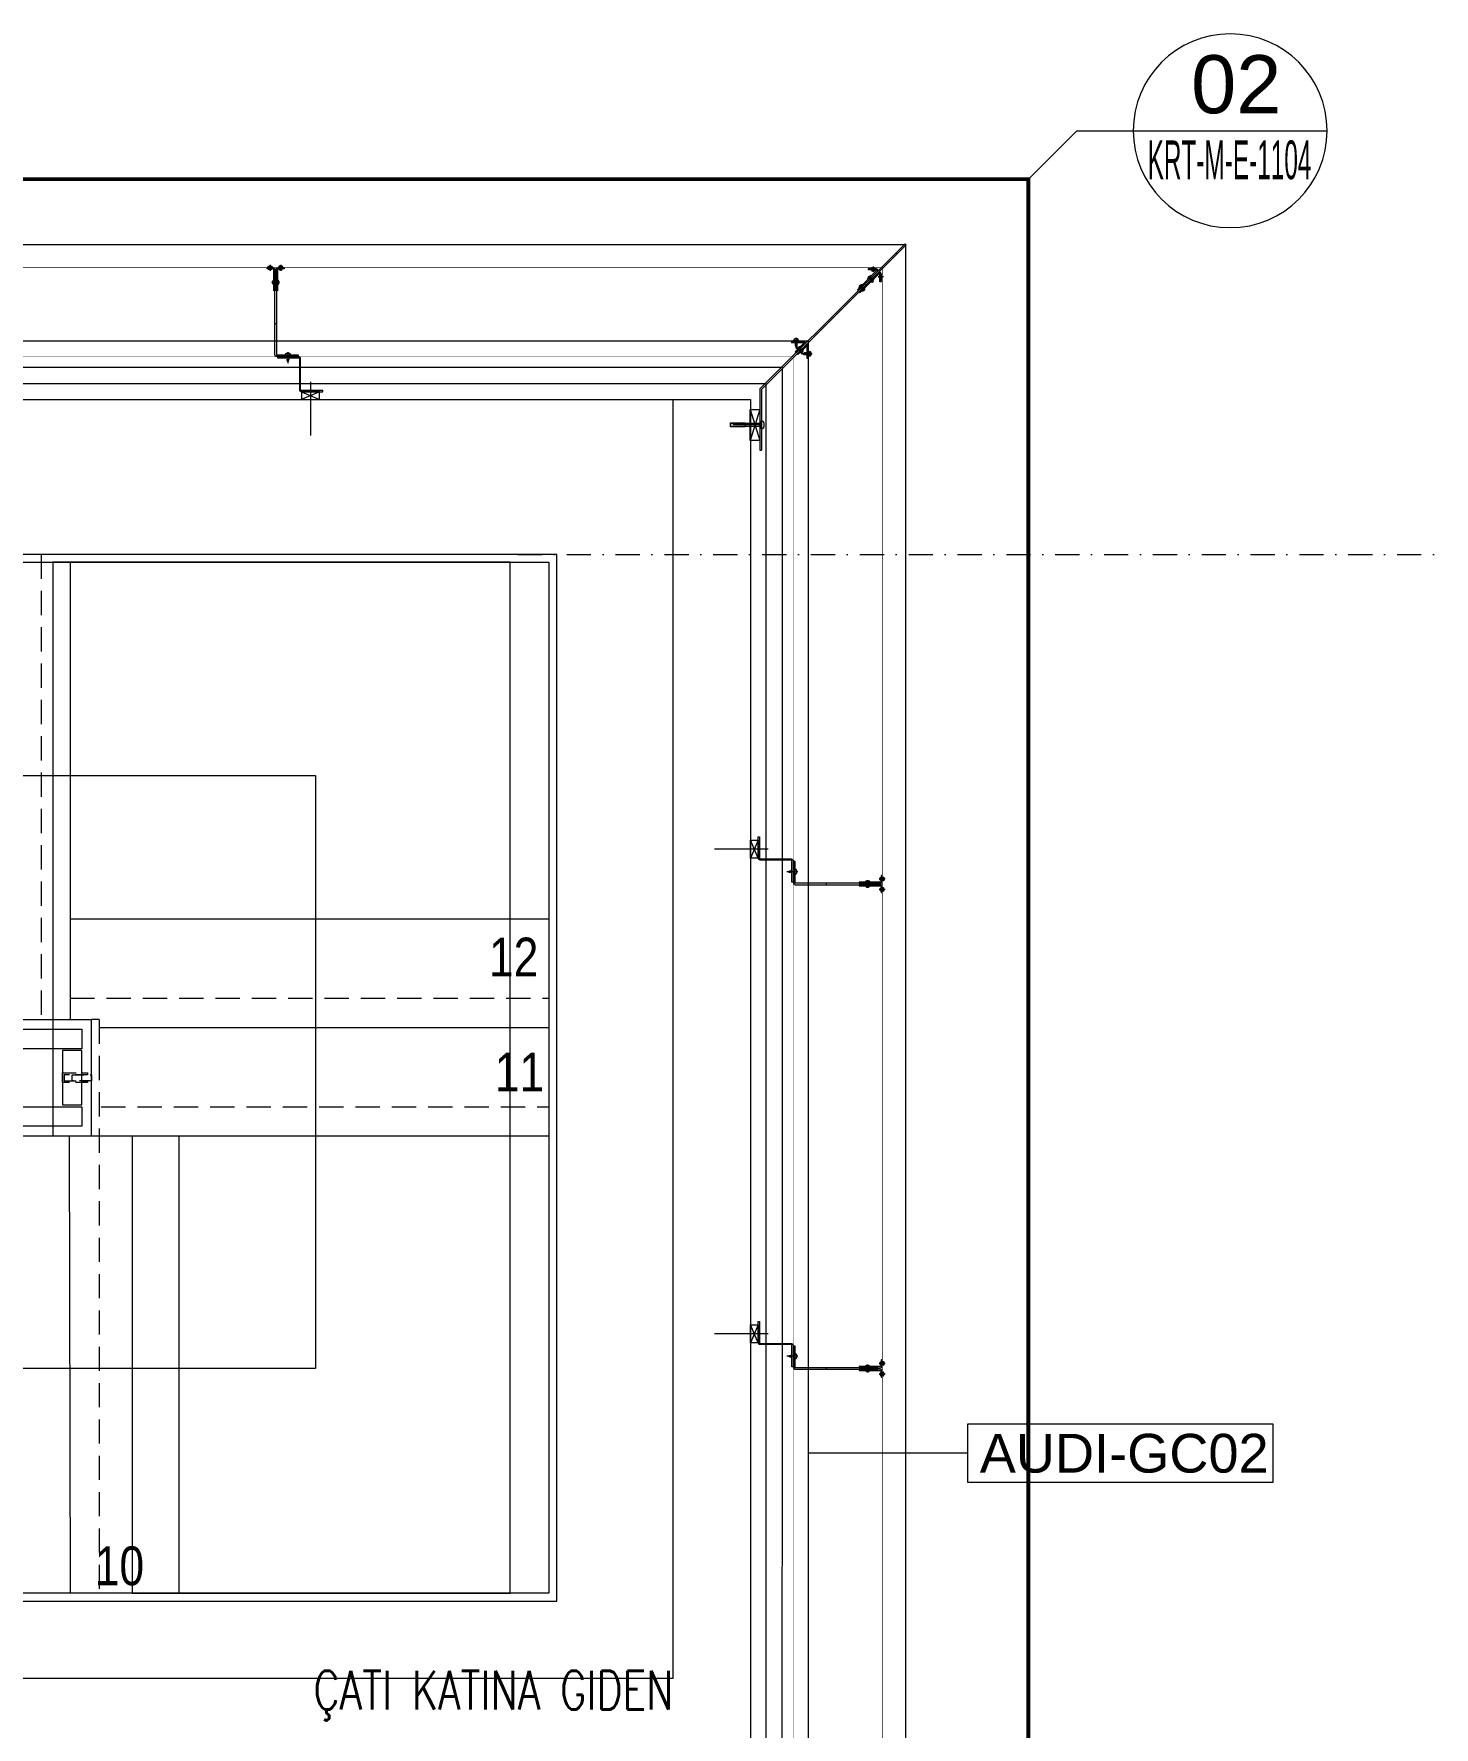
# Model space of a CAD drawing. Extents: x -1299 to 23780, y -3010 to 8106.
# Drawn here: x 16487.6 to 16848.9, y 2482.5 to 2919.3 of the extents above; entities that cross this region are included whole.
import ezdxf
from ezdxf.enums import TextEntityAlignment as Align

# ---------------------------------------------------------------- set-up
doc = ezdxf.new("R2010")
doc.units = 0
doc.header["$LTSCALE"] = 25
doc.header["$MEASUREMENT"] = 0
for name, pattern in [('DASHDOT2', [0.5, 0.25, -0.125, 0, -0.125]), ('DOT2', [0.125, 0, -0.125]), ('HIDDEN', [0.375, 0.25, -0.125]), ('HIDDEN2', [4.7625, 3.175, -1.5875])]:
    doc.linetypes.add(name, pattern=pattern)
doc.layers.get('0').update_dxf_attribs({"color": 9, "lineweight": 9})
for name, color, linetype, lineweight in [('01', 9, 'Continuous', 9), ('06B', 9, 'Continuous', 9), ('06C', 9, 'Continuous', 9), ('06D', 9, 'Continuous', 9), ('10', 9, 'Continuous', 9), ('14', 9, 'Continuous', 9), ('19', 9, 'Continuous', 9), ('19D', 9, 'DOT2', 9), ('20', 9, 'DOT2', 9), ('21', 9, 'Continuous', 9), ('22', 8, 'Continuous', 9), ('24', 9, 'DASHDOT2', 9), ('33', 9, 'BATTING', 9), ('35', 9, 'Continuous', 9), ('40', 9, 'Continuous', 9), ('40B', 9, 'Continuous', 9), ('E-YAZI', 7, 'Continuous', 30)]:
    doc.layers.add(name, color=color, linetype=linetype, lineweight=lineweight)
doc.styles.add('Arial', font='arial.ttf', dxfattribs={"height": 2.5})
doc.styles.add('ILGAZ', font='txttw.shx')
doc.styles.add('MuuM_TEXT-STANDART', font='ARIALN.TTF')
doc.linetypes.add('BATTING', pattern='A,0.0001,-0.1,[134,ltypeshp.shx,S=0.1,R=0,X=-0.1,Y=0],-0.2,[134,ltypeshp.shx,S=0.1,R=180,X=0.1,Y=0],-0.1', length=0.4001)

# ---------------------------------------------------------------- blocks, each defined once
blk = doc.blocks.new('0_wallno')
blk.add_lwpolyline([(-7.84, 1.5), (7.942, 1.5), (7.942, -1.5), (-7.84, -1.5)], close=True)
blk.add_lwpolyline([(7.942, 0), (16.132, 0)])
at = {"style": 'Arial'}
blk.add_attdef('GENISLIK', text='', height=2, dxfattribs=at).set_placement((8.442, 0), align=Align.BOTTOM_LEFT)
blk.add_attdef('DUVARNO', text='', height=2, dxfattribs=at).set_placement((0, 0), align=Align.MIDDLE_CENTER)
blk.add_attdef('YUKSEKLIK', text='', height=2, dxfattribs=at).set_placement((8.442, -0.5), align=Align.TOP_LEFT)
blk = doc.blocks.new('KAPI KODLARI 2. KAT')
at = {"layer": '22'}
ref = blk.add_blockref('0_wallno', (16768.16, 2553.14), dxfattribs=dict(at, xscale=-5, yscale=5, zscale=5))
ref.add_attrib('DUVARNO', 'AUDI-GC02', dxfattribs={"layer": '0', "height": 10, "style": 'Arial'}).set_placement((16768.9, 2553.14), align=Align.MIDDLE_CENTER)
blk = doc.blocks.new('0_detailbox1')
blk.add_lwpolyline([(10.411, -2.5), (7.911, 0), (-5, 0)])
blk.add_circle((0, 0), 5)
at = {"style": 'Arial'}
blk.add_attdef('DETAYADI', text='', height=3, dxfattribs=at).set_placement((0, 0), align=Align.BOTTOM_CENTER)
blk.add_attdef('PAFTAADI', text='', height=2, dxfattribs=at).set_placement((0, -0.5), align=Align.TOP_CENTER)
blk = doc.blocks.new('P-AKS_AUDI')
at = {"layer": '24'}
blk.add_lwpolyline([(0, 0), (360, 0)], dxfattribs=at)
blk = doc.blocks.new('p-cephe_kose profili')
at = {"linetype": 'Continuous', "lineweight": 13}
for p, q in [((-2.75, 12.75), (-3.15, 12.75)), ((-3.15, -2.87), (-3.15, 12.75)), ((-2.75, -3.03), (-2.75, 12.75)), ((-3.15, -2.87), (-30.14, -29.86)), ((-2.75, -3.03), (-29.86, -30.14)), ((-33.85, -33.57), (-30.14, -29.86)), ((-33.57, -33.85), (-29.86, -30.14)), ((-33.53, -32.82), (-28.58, -27.87)), ((-33.32, -33.03), (-28.37, -28.08)), ((-28.08, -28.37), (-33.03, -33.32)), ((-27.87, -28.58), (-32.82, -33.53)), ((-30.14, -29.86), (-29.86, -30.14)), ((-29.86, -30.14), (-30.14, -29.86)), ((-28.37, -28.08), (-28.58, -27.87)), ((-28.08, -28.37), (-27.87, -28.58)), ((-33.85, -33.57), (-40.45, -40.17)), ((-33.57, -33.85), (-40.17, -40.45)), ((-34, -30.65), (-34, -32.75)), ((-34, -30.65), (-33.7, -30.65)), ((-33.57, -33.85), (-33.85, -33.57)), ((-33.7, -30.65), (-33.7, -32.75)), ((-32.75, -33.7), (-30.65, -33.7)), ((-32.75, -34), (-30.65, -34)), ((-30.65, -34), (-30.65, -33.7)), ((-40.45, -40.17), (-40.17, -40.45))]:
    blk.add_line(p, q, dxfattribs=at)
at = {"linetype": 'Continuous', "lineweight": 5}
for p, q in [((-2.75, 2.25), (-0.25, 10.25)), ((-0.25, 2.25), (-2.75, 10.25)), ((-3.15, 6.69), (1.05, 6.69)), ((1.05, 5.81), (-3.15, 5.81)), ((-2.73, 6.25), (4.2, 6.25)), ((4.85, 6.62), (1.05, 6.62)), ((4.85, 5.88), (1.05, 5.88))]:
    blk.add_line(p, q, dxfattribs=at)
for p, q in [((-16.23, -12.06), (-13.36, -12.06)), ((-15.99, -11.97), (-15.95, -11.97)), ((-15.99, -12.15), (-15.95, -12.15)), ((-15.95, -11.97), (-15.95, -12.15)), ((-15.5, -12.68), (-15.5, -11.44)), ((-15.41, -11.82), (-15.23, -11.82)), ((-15.41, -12.3), (-15.32, -12.3)), ((-15.32, -12.3), (-15.14, -12.3)), ((-15.3, -12.02), (-15.28, -12.37)), ((-15.23, -11.82), (-15.05, -11.82)), ((-15.19, -11.74), (-15.1, -12.37)), ((-15.14, -12.3), (-14.96, -12.3)), ((-15.05, -11.82), (-14.87, -11.82)), ((-15.01, -11.74), (-14.92, -12.37)), ((-14.96, -12.3), (-14.78, -12.3)), ((-14.87, -11.82), (-14.69, -11.82)), ((-14.83, -11.74), (-14.74, -12.37)), ((-14.78, -12.3), (-14.6, -12.3)), ((-14.69, -11.82), (-14.51, -11.82)), ((-14.65, -11.74), (-14.56, -12.37)), ((-14.6, -12.3), (-14.42, -12.3)), ((-14.51, -11.82), (-14.33, -11.82)), ((-14.47, -11.74), (-14.38, -12.37)), ((-14.42, -12.3), (-14.24, -12.3)), ((-14.33, -11.82), (-13.6, -12.06)), ((-14.29, -11.74), (-14.2, -12.37)), ((-14.24, -12.3), (-13.6, -12.06)), ((-14.1, -11.79), (-14.03, -12.33)), ((-12.68, -15.51), (-11.44, -15.51)), ((-11.74, -14.3), (-12.37, -14.21)), ((-11.74, -14.48), (-12.37, -14.39)), ((-11.74, -14.66), (-12.37, -14.57)), ((-11.74, -14.84), (-12.37, -14.75)), ((-11.74, -15.02), (-12.37, -14.93)), ((-11.74, -15.2), (-12.37, -15.11)), ((-12.02, -15.31), (-12.37, -15.29)), ((-11.79, -14.11), (-12.33, -14.03)), ((-12.3, -14.25), (-12.06, -13.61)), ((-12.3, -14.43), (-12.3, -14.25)), ((-12.3, -14.61), (-12.3, -14.43)), ((-12.3, -14.79), (-12.3, -14.61)), ((-12.3, -14.97), (-12.3, -14.79)), ((-12.3, -15.15), (-12.3, -14.97)), ((-12.3, -15.33), (-12.3, -15.15)), ((-12.3, -15.42), (-12.3, -15.33)), ((-12.15, -15.99), (-12.15, -15.96)), ((-11.97, -15.96), (-12.15, -15.96)), ((-12.06, -16.24), (-12.06, -13.37)), ((-11.82, -14.34), (-12.06, -13.61)), ((-11.97, -15.99), (-11.97, -15.96)), ((-11.82, -14.52), (-11.82, -14.34)), ((-11.82, -14.7), (-11.82, -14.52)), ((-11.82, -14.88), (-11.82, -14.7)), ((-11.82, -15.06), (-11.82, -14.88)), ((-11.82, -15.24), (-11.82, -15.06)), ((-11.82, -15.42), (-11.82, -15.24))]:
    blk.add_line(p, q)
at = {"linetype": 'Continuous', "lineweight": 18}
for p, q in [((-15.25, -10.86), (-15.25, -14)), ((-15.25, -10.86), (-14.95, -10.86)), ((-14.95, -10.86), (-14.95, -14)), ((-14.78, -14.07), (-12.56, -11.86)), ((-14.57, -14.28), (-12.35, -12.07)), ((-12.07, -12.35), (-14.28, -14.57)), ((-11.86, -12.56), (-14.07, -14.78)), ((-12.35, -12.07), (-12.56, -11.86)), ((-12.07, -12.35), (-11.86, -12.56)), ((-14, -14.95), (-10.86, -14.95)), ((-14, -15.25), (-10.86, -15.25)), ((-10.86, -15.25), (-10.86, -14.95))]:
    blk.add_line(p, q, dxfattribs=at)
at = {"lineweight": 5}
for p, q in [((-13.02, -13.73), (-13.73, -13.02)), ((-13.29, -13.01), (-13.66, -13.38)), ((-13.65, -12.66), (-12.44, -13.86)), ((-13.29, -13.01), (-13.52, -13.23)), ((-13.52, -13.23), (-13.29, -13.01)), ((-13.29, -13.01), (-12.92, -12.64)), ((-13.29, -13.01), (-13.07, -12.79)), ((-13.07, -12.79), (-13.29, -13.01)), ((-12.57, -13.28), (-13.28, -12.57)), ((-12.8, -13.5), (-12.32, -13.03)), ((-12.8, -13.5), (-13.27, -13.98)), ((-28.94, -29.65), (-29.65, -28.94)), ((-29.22, -28.93), (-29.59, -29.3)), ((-29.57, -28.58), (-28.37, -29.78)), ((-29.22, -28.93), (-29.44, -29.16)), ((-29.44, -29.16), (-29.22, -28.93)), ((-29.22, -28.93), (-28.84, -28.56)), ((-29.22, -28.93), (-28.99, -28.71)), ((-28.99, -28.71), (-29.22, -28.93)), ((-28.5, -29.21), (-29.21, -28.5)), ((-28.72, -29.43), (-29.2, -29.91)), ((-28.72, -29.43), (-28.24, -28.95)), ((-34.6, -31.92), (-33.2, -31.92)), ((-34.1, -31.92), (-34.1, -31.37)), ((-34.1, -31.66), (-33.7, -31.66)), ((-34.1, -31.92), (-34.1, -32.47)), ((-34.1, -32.18), (-33.7, -32.18)), ((-33.7, -31.92), (-33.7, -31.48)), ((-33.7, -31.92), (-33.7, -31.66)), ((-33.7, -31.66), (-33.7, -31.92)), ((-33.7, -31.92), (-33.7, -32.36)), ((-33.7, -31.92), (-33.7, -32.18)), ((-33.7, -32.18), (-33.7, -31.92)), ((-31.92, -34.1), (-32.47, -34.1)), ((-31.92, -33.7), (-32.36, -33.7)), ((-31.92, -33.7), (-32.18, -33.7)), ((-32.18, -33.7), (-31.92, -33.7)), ((-32.18, -34.1), (-32.18, -33.7)), ((-31.22, -31.93), (-31.93, -31.22)), ((-31.92, -34.6), (-31.92, -33.2)), ((-31.92, -33.7), (-31.66, -33.7)), ((-31.92, -33.7), (-31.48, -33.7)), ((-31.66, -33.7), (-31.92, -33.7)), ((-31.92, -34.1), (-31.37, -34.1)), ((-31.49, -31.21), (-31.86, -31.58)), ((-31.85, -30.86), (-30.64, -32.06)), ((-31.49, -31.21), (-31.71, -31.43)), ((-31.71, -31.43), (-31.49, -31.21)), ((-31.66, -34.1), (-31.66, -33.7)), ((-31.49, -31.21), (-31.12, -30.84)), ((-31.49, -31.21), (-31.27, -30.99)), ((-31.27, -30.99), (-31.49, -31.21)), ((-30.77, -31.48), (-31.48, -30.77)), ((-31, -31.7), (-31.47, -32.18)), ((-31, -31.7), (-30.52, -31.23))]:
    blk.add_line(p, q, dxfattribs=at)
at = {"lineweight": 0}
blk.add_line((-34, -32.75), (-34, -30.75), dxfattribs=at)
at = {"linetype": 'Continuous', "lineweight": 5}
for points in [[(-2.75, 10.25), (-0.25, 10.25), (-0.25, 2.25), (-2.75, 2.25)], [(1.05, 6.75), (4.85, 6.75), (4.85, 5.75), (1.05, 5.75)]]:
    blk.add_lwpolyline(points, close=True, dxfattribs=at)
blk.add_lwpolyline([(-38.03, -37.75), (-37.75, -38.03)])
for centre, radius, start, end in [((-14.88, -12.06), 1.11, 166.6402, 175.4788), ((-14.88, -12.06), 1.11, 184.5212, 193.3598), ((-15.5, -11.91), 0.473, 90, 166.6402), ((-15.5, -12.21), 0.473, 193.3598, 270), ((-15.41, -11.73), 0.09, 180, 270), ((-15.41, -12.39), 0.09, 90, 180), ((-12.21, -15.51), 0.473, 180, 256.6402), ((-12.39, -15.42), 0.09, 270, 0), ((-12.06, -14.89), 1.11, 256.6402, 265.4788), ((-12.06, -14.89), 1.11, 274.5212, 283.3598), ((-11.73, -15.42), 0.09, 180, 270), ((-11.91, -15.51), 0.473, 283.3598, 360)]:
    blk.add_arc(centre, radius, start, end)
at = {"lineweight": 5}
for centre, radius, start, end in [((-13.35, -12.95), 0.57, 67.9194, 202.0806), ((-13.23, -13.07), 0.909, 267.075, 2.925), ((-29.27, -28.88), 0.57, 67.9194, 202.0806), ((-29.15, -29), 0.909, 267.075, 2.925), ((-33.62, -31.92), 0.732, 131.1905, 228.8095), ((-33.83, -31.92), 0.46, 286.9574, 73.0426), ((-31.92, -33.62), 0.732, 221.1905, 318.8095), ((-31.92, -33.83), 0.46, 16.9574, 163.0426), ((-31.55, -31.15), 0.57, 67.9194, 202.0806), ((-31.43, -31.27), 0.909, 267.075, 2.925)]:
    blk.add_arc(centre, radius, start, end, dxfattribs=at)
at = {"linetype": 'Continuous', "lineweight": 18}
for centre, radius, start, end in [((-14.85, -14), 0.4, 180, 315), ((-14.85, -14), 0.1, 180, 315), ((-14, -14.85), 0.4, 135, 270), ((-14, -14.85), 0.1, 135, 270)]:
    blk.add_arc(centre, radius, start, end, dxfattribs=at)
at = {"linetype": 'Continuous', "lineweight": 13}
for centre, radius, start, end in [((-33.6, -32.75), 0.4, 180, 315), ((-33.6, -32.75), 0.1, 180, 315), ((-32.75, -33.6), 0.4, 135, 270), ((-32.75, -33.6), 0.1, 135, 270)]:
    blk.add_arc(centre, radius, start, end, dxfattribs=at)
at = {"linetype": 'Continuous', "lineweight": 5}
blk.add_rational_spline([(-3.15, 7.25), (-3.22, 7.25), (-3.29, 7.25), (-3.63, 7.25), (-3.68, 6.91), (-3.7, 6.83), (-3.71, 6.75), (-3.79, 6.25), (-3.71, 5.75), (-3.7, 5.67), (-3.68, 5.59), (-3.63, 5.25), (-3.29, 5.25), (-3.22, 5.25), (-3.15, 5.25), (-3.15, 6.25), (-3.15, 7.25)], [1, 1, 1, 0.760917374327, 1, 1, 1, 1, 1, 1, 1, 0.760917374327, 1, 1, 1, 1, 1], degree=2, knots=[0, 0, 0, 1, 1, 2, 2, 3, 3, 4, 4, 5, 5, 6, 6, 7, 7, 8, 8, 8], dxfattribs=at)
blk = doc.blocks.new('p- alum kaplama profil')
at = {"lineweight": 13}
blk.add_lwpolyline([(7.12, 12.59), (7.12, 26.49)], dxfattribs=at)
at = {"lineweight": 18}
blk.add_lwpolyline([(4.09, 6.16), (-1.41, 6.16), (-1.41, 6.46), (4.09, 6.46, 0.414214), (4.29, 6.66), (4.29, 14.66, -0.414214), (4.79, 15.16), (10.29, 15.16), (10.29, 14.86), (4.79, 14.86, 0.414214), (4.59, 14.66), (4.59, 6.66, -0.414214)], format="xyb", close=True, dxfattribs=at)
at = {"lineweight": 5}
blk.add_lwpolyline([(9.44, 15.16), (4.79, 15.16), (4.79, 17.16), (9.44, 17.16)], close=True, dxfattribs=at)
for points in [[(4.79, 15.16), (9.44, 17.16)], [(9.44, 15.16), (4.79, 17.16)]]:
    blk.add_lwpolyline(points, dxfattribs=at)
blk.add_lwpolyline([(-2.06, 5.56), (-2.06, -2.34), (-2.06, -15.69), (-1.66, -15.69), (-1.66, -2.34), (-1.66, 5.56), (-1.66, 5.56), (-1.66, 5.57), (-1.66, 5.57), (-1.66, 5.58), (-1.66, 5.58), (-1.65, 5.59), (-1.65, 5.59), (-1.65, 5.59), (-1.65, 5.6), (-1.65, 5.6), (-1.64, 5.61), (-1.64, 5.61), (-1.64, 5.62), (-1.64, 5.62), (-1.63, 5.62), (-1.63, 5.63), (-1.63, 5.63), (-1.62, 5.63), (-1.62, 5.64), (-1.61, 5.64), (-1.61, 5.64), (-1.61, 5.64), (-1.6, 5.65), (-1.6, 5.65), (-1.59, 5.65), (-1.59, 5.65), (-1.58, 5.65), (-1.58, 5.65), (-1.57, 5.66), (-1.57, 5.66), (-1.56, 5.66), (-1.56, 5.66), (3.94, 5.66), (3.94, 6.06), (-1.56, 6.06), (-1.58, 6.06), (-1.61, 6.05), (-1.63, 6.05), (-1.66, 6.05), (-1.68, 6.04), (-1.7, 6.03), (-1.73, 6.03), (-1.75, 6.02), (-1.77, 6.01), (-1.79, 6), (-1.82, 5.99), (-1.84, 5.97), (-1.86, 5.96), (-1.88, 5.94), (-1.89, 5.93), (-1.91, 5.91), (-1.93, 5.89), (-1.95, 5.87), (-1.96, 5.85), (-1.97, 5.83), (-1.99, 5.81), (-2, 5.79), (-2.01, 5.77), (-2.02, 5.75), (-2.03, 5.72), (-2.04, 5.7), (-2.04, 5.68), (-2.05, 5.65), (-2.05, 5.63), (-2.06, 5.61), (-2.06, 5.58)], close=True)
blk.add_lwpolyline([(-1.66, -2.34), (-2.06, -2.34)])
for points in [[(-2.36, -10.84), (-2.36, -16.39), (-2.36, -16.39, -0.414214), (-2.51, -16.54), (-2.51, -16.54), (-4.06, -16.54), (-4.06, -16.84), (-2.51, -16.84), (-2.51, -16.84, 0.414214), (-2.06, -16.39), (-2.06, -10.84)], [(-1.36, -10.84), (-1.66, -10.84), (-1.66, -16.39, 0.414214), (-1.21, -16.84), (-1.21, -16.84), (0.34, -16.84), (0.34, -16.54), (-1.21, -16.54), (-1.21, -16.54, -0.414214), (-1.36, -16.39), (-1.36, -16.39)]]:
    blk.add_lwpolyline(points, format="xyb", close=True)
for points in [[(0.67, 5.66, -10), (1.91, 5.66, -10)], [(0.67, 5.66, -10), (0.67, 5.64, -10), (0.67, 5.62, -10), (0.67, 5.6, -10), (0.68, 5.58, -10), (0.68, 5.56, -10), (0.69, 5.54, -10), (0.69, 5.52, -10), (0.7, 5.5, -10), (0.7, 5.48, -10), (0.71, 5.46, -10), (0.72, 5.45, -10), (0.73, 5.43, -10), (0.74, 5.41, -10), (0.75, 5.4, -10), (0.76, 5.38, -10), (0.77, 5.36, -10), (0.79, 5.35, -10), (0.8, 5.33, -10), (0.81, 5.32, -10), (0.83, 5.31, -10), (0.84, 5.29, -10), (0.86, 5.28, -10), (0.87, 5.27, -10), (0.89, 5.26, -10), (0.91, 5.25, -10), (0.92, 5.24, -10), (0.94, 5.23, -10), (0.96, 5.22, -10), (0.98, 5.21, -10), (1, 5.21, -10), (1.02, 5.2, -10), (1.03, 5.2, -10)], [(0.96, 5.66, -10), (0.97, 5.66, -10), (0.97, 5.66, -10), (0.97, 5.66, -10), (0.98, 5.66, -10), (0.98, 5.66, -10), (0.99, 5.66, -10), (0.99, 5.66, -10), (1, 5.66, -10), (1, 5.67, -10), (1, 5.67, -10), (1.01, 5.67, -10), (1.01, 5.67, -10), (1.01, 5.67, -10), (1.02, 5.68, -10), (1.02, 5.68, -10), (1.02, 5.68, -10), (1.03, 5.69, -10), (1.03, 5.69, -10), (1.03, 5.69, -10), (1.04, 5.7, -10), (1.04, 5.7, -10), (1.04, 5.7, -10), (1.04, 5.71, -10), (1.04, 5.71, -10), (1.05, 5.72, -10), (1.05, 5.72, -10), (1.05, 5.72, -10), (1.05, 5.73, -10), (1.05, 5.73, -10), (1.05, 5.74, -10), (1.05, 5.74, -10), (1.05, 5.75, -10)], [(1.61, 6.87, -10), (0.98, 6.96, -10)], [(1.33, 5.85, -10), (0.98, 5.88, -10)], [(1.56, 7.05, -10), (1.02, 7.13, -10)], [(1.03, 5.2, -10), (1.04, 5.2, -10), (1.05, 5.19, -10), (1.05, 5.19, -10), (1.06, 5.19, -10), (1.06, 5.19, -10), (1.07, 5.19, -10), (1.07, 5.19, -10), (1.08, 5.19, -10), (1.08, 5.19, -10), (1.09, 5.19, -10), (1.09, 5.18, -10), (1.1, 5.18, -10), (1.1, 5.18, -10), (1.11, 5.18, -10), (1.11, 5.18, -10), (1.12, 5.18, -10), (1.12, 5.18, -10), (1.13, 5.18, -10), (1.13, 5.18, -10), (1.14, 5.18, -10), (1.15, 5.18, -10), (1.15, 5.18, -10), (1.16, 5.17, -10), (1.16, 5.17, -10), (1.17, 5.17, -10), (1.17, 5.17, -10), (1.18, 5.17, -10), (1.18, 5.17, -10), (1.19, 5.17, -10), (1.19, 5.17, -10), (1.2, 5.17, -10), (1.2, 5.17, -10)], [(1.05, 6.91, -10), (1.29, 7.56, -10)], [(1.05, 5.83, -10), (1.05, 6.01, -10)], [(1.05, 5.75, -10), (1.05, 5.83, -10)], [(1.2, 5.17, -10), (1.2, 5.2, -10)], [(1.38, 5.2, -10), (1.2, 5.2, -10)], [(1.29, 4.93, -10), (1.29, 7.8, -10)], [(1.53, 6.82, -10), (1.29, 7.56, -10)], [(1.29, 6.16, -10), (1.29, 6.26, -10)], [(1.38, 5.17, -10), (1.38, 5.2, -10)], [(1.38, 5.17, -10), (1.38, 5.17, -10), (1.39, 5.17, -10), (1.39, 5.17, -10), (1.4, 5.17, -10), (1.41, 5.17, -10), (1.41, 5.17, -10), (1.42, 5.17, -10), (1.42, 5.17, -10), (1.43, 5.17, -10), (1.43, 5.18, -10), (1.44, 5.18, -10), (1.44, 5.18, -10), (1.45, 5.18, -10), (1.45, 5.18, -10), (1.46, 5.18, -10), (1.46, 5.18, -10), (1.47, 5.18, -10), (1.47, 5.18, -10), (1.48, 5.18, -10), (1.48, 5.18, -10), (1.49, 5.18, -10), (1.5, 5.19, -10), (1.5, 5.19, -10), (1.51, 5.19, -10), (1.51, 5.19, -10), (1.52, 5.19, -10), (1.52, 5.19, -10), (1.53, 5.19, -10), (1.53, 5.19, -10), (1.54, 5.19, -10), (1.54, 5.2, -10), (1.55, 5.2, -10)], [(1.53, 5.75, -10), (1.53, 5.92, -10)], [(1.53, 5.75, -10), (1.53, 5.74, -10), (1.53, 5.74, -10), (1.53, 5.73, -10), (1.53, 5.73, -10), (1.53, 5.72, -10), (1.54, 5.72, -10), (1.54, 5.72, -10), (1.54, 5.71, -10), (1.54, 5.71, -10), (1.54, 5.7, -10), (1.54, 5.7, -10), (1.55, 5.7, -10), (1.55, 5.69, -10), (1.55, 5.69, -10), (1.55, 5.69, -10), (1.56, 5.68, -10), (1.56, 5.68, -10), (1.56, 5.68, -10), (1.57, 5.67, -10), (1.57, 5.67, -10), (1.58, 5.67, -10), (1.58, 5.67, -10), (1.58, 5.67, -10), (1.59, 5.66, -10), (1.59, 5.66, -10), (1.6, 5.66, -10), (1.6, 5.66, -10), (1.6, 5.66, -10), (1.61, 5.66, -10), (1.61, 5.66, -10), (1.62, 5.66, -10), (1.62, 5.66, -10)], [(1.55, 5.2, -10), (1.57, 5.2, -10), (1.59, 5.21, -10), (1.6, 5.21, -10), (1.62, 5.22, -10), (1.64, 5.23, -10), (1.66, 5.24, -10), (1.68, 5.25, -10), (1.69, 5.26, -10), (1.71, 5.27, -10), (1.73, 5.28, -10), (1.74, 5.29, -10), (1.76, 5.31, -10), (1.77, 5.32, -10), (1.78, 5.33, -10), (1.8, 5.35, -10), (1.81, 5.36, -10), (1.82, 5.38, -10), (1.83, 5.4, -10), (1.84, 5.41, -10), (1.85, 5.43, -10), (1.86, 5.45, -10), (1.87, 5.46, -10), (1.88, 5.48, -10), (1.89, 5.5, -10), (1.89, 5.52, -10), (1.9, 5.54, -10), (1.9, 5.56, -10), (1.9, 5.58, -10), (1.91, 5.6, -10), (1.91, 5.62, -10), (1.91, 5.64, -10), (1.91, 5.66, -10)], [(-2.86, -13.04, 0), (-0.86, -13.04, 0)], [(-2.36, -12.52, 0), (-2.4, -12.53, 0), (-2.43, -12.56, 0), (-2.47, -12.58, 0), (-2.5, -12.6, 0), (-2.53, -12.63, 0), (-2.56, -12.66, 0), (-2.59, -12.69, 0), (-2.61, -12.73, 0), (-2.63, -12.76, 0), (-2.65, -12.8, 0), (-2.67, -12.84, 0), (-2.68, -12.88, 0), (-2.69, -12.92, 0), (-2.7, -12.96, 0), (-2.71, -13, 0), (-2.71, -13.04, 0), (-2.71, -13.08, 0), (-2.7, -13.13, 0), (-2.69, -13.17, 0), (-2.68, -13.21, 0), (-2.67, -13.25, 0), (-2.65, -13.28, 0), (-2.63, -13.32, 0), (-2.61, -13.36, 0), (-2.59, -13.39, 0), (-2.56, -13.42, 0), (-2.53, -13.45, 0), (-2.5, -13.48, 0), (-2.47, -13.51, 0), (-2.43, -13.53, 0), (-2.4, -13.55, 0), (-2.36, -13.57, 0)], [(-2.36, -13.04, 0), (-2.36, -12.52, 0)], [(-2.36, -13.04, 0), (-2.36, -12.73, 0)], [(-2.36, -12.73, 0), (-2.36, -13.04, 0)], [(-1.36, -12.73, 0), (-2.36, -12.73, 0)], [(-2.36, -13.04, 0), (-2.36, -13.36, 0)], [(-2.36, -13.04, 0), (-2.36, -13.57, 0)], [(-2.36, -13.36, 0), (-2.36, -13.04, 0)], [(-1.36, -13.04, 0), (-1.36, -12.37, 0)], [(-1.36, -13.72, 0), (-1.32, -13.68, 0), (-1.29, -13.65, 0), (-1.26, -13.61, 0), (-1.23, -13.58, 0), (-1.2, -13.54, 0), (-1.18, -13.5, 0), (-1.16, -13.45, 0), (-1.14, -13.41, 0), (-1.12, -13.37, 0), (-1.1, -13.32, 0), (-1.09, -13.28, 0), (-1.08, -13.23, 0), (-1.07, -13.18, 0), (-1.06, -13.14, 0), (-1.06, -13.09, 0), (-1.06, -13.04, 0), (-1.06, -12.99, 0), (-1.06, -12.95, 0), (-1.07, -12.9, 0), (-1.08, -12.85, 0), (-1.09, -12.81, 0), (-1.1, -12.76, 0), (-1.12, -12.72, 0), (-1.14, -12.67, 0), (-1.16, -12.63, 0), (-1.18, -12.59, 0), (-1.2, -12.55, 0), (-1.23, -12.51, 0), (-1.26, -12.47, 0), (-1.29, -12.43, 0), (-1.32, -12.4, 0), (-1.36, -12.37, 0)], [(-1.36, -13.04, 0), (-1.36, -13.72, 0)], [(-3.84, -17.04, 0), (-3.81, -17.07, 0), (-3.78, -17.1, 0), (-3.75, -17.12, 0), (-3.72, -17.15, 0), (-3.69, -17.17, 0), (-3.66, -17.19, 0), (-3.62, -17.21, 0), (-3.59, -17.23, 0), (-3.55, -17.24, 0), (-3.52, -17.26, 0), (-3.48, -17.27, 0), (-3.44, -17.28, 0), (-3.4, -17.28, 0), (-3.36, -17.29, 0), (-3.32, -17.29, 0), (-3.29, -17.29, 0), (-3.25, -17.29, 0), (-3.21, -17.29, 0), (-3.17, -17.28, 0), (-3.13, -17.28, 0), (-3.09, -17.27, 0), (-3.06, -17.26, 0), (-3.02, -17.24, 0), (-2.98, -17.23, 0), (-2.95, -17.21, 0), (-2.91, -17.19, 0), (-2.88, -17.17, 0), (-2.85, -17.15, 0), (-2.82, -17.12, 0), (-2.79, -17.1, 0), (-2.76, -17.07, 0), (-2.73, -17.04, 0)], [(-3.29, -17.04, 0), (-3.84, -17.04, 0)], [(-2.85, -16.54, 0), (-2.86, -16.51, 0), (-2.87, -16.47, 0), (-2.89, -16.44, 0), (-2.91, -16.41, 0), (-2.93, -16.38, 0), (-2.96, -16.35, 0), (-2.98, -16.33, 0), (-3.01, -16.31, 0), (-3.04, -16.29, 0), (-3.07, -16.27, 0), (-3.11, -16.25, 0), (-3.14, -16.24, 0), (-3.18, -16.23, 0), (-3.21, -16.22, 0), (-3.25, -16.22, 0), (-3.29, -16.22, 0), (-3.32, -16.22, 0), (-3.36, -16.22, 0), (-3.39, -16.23, 0), (-3.43, -16.24, 0), (-3.46, -16.25, 0), (-3.5, -16.27, 0), (-3.53, -16.29, 0), (-3.56, -16.31, 0), (-3.59, -16.33, 0), (-3.61, -16.35, 0), (-3.64, -16.38, 0), (-3.66, -16.41, 0), (-3.68, -16.44, 0), (-3.7, -16.47, 0), (-3.71, -16.51, 0), (-3.73, -16.54, 0)], [(-3.29, -16.54, 0), (-3.73, -16.54, 0)], [(-3.29, -16.54, 0), (-3.55, -16.54, 0)], [(-3.55, -16.54, 0), (-3.29, -16.54, 0)], [(-3.55, -17.04, 0), (-3.55, -16.54, 0)], [(-3.29, -17.54, 0), (-3.29, -16.04, 0)], [(-3.29, -16.54, 0), (-2.85, -16.54, 0)], [(-3.29, -16.54, 0), (-3.03, -16.54, 0)], [(-3.03, -16.54, 0), (-3.29, -16.54, 0)], [(-3.29, -17.04, 0), (-2.73, -17.04, 0)], [(-3.03, -17.04, 0), (-3.03, -16.54, 0)], [(-1.36, -13.36, 0), (-2.36, -13.36, 0)], [(-0.56, -17.04, 0), (-1.11, -17.04, 0)], [(0, -17.04, 0), (-0.03, -17.07, 0), (-0.06, -17.1, 0), (-0.09, -17.12, 0), (-0.12, -17.15, 0), (-0.15, -17.17, 0), (-0.18, -17.19, 0), (-0.22, -17.21, 0), (-0.25, -17.23, 0), (-0.29, -17.24, 0), (-0.33, -17.26, 0), (-0.36, -17.27, 0), (-0.4, -17.28, 0), (-0.44, -17.28, 0), (-0.48, -17.29, 0), (-0.52, -17.29, 0), (-0.56, -17.29, 0), (-0.59, -17.29, 0), (-0.63, -17.29, 0), (-0.67, -17.28, 0), (-0.71, -17.28, 0), (-0.75, -17.27, 0), (-0.79, -17.26, 0), (-0.82, -17.24, 0), (-0.86, -17.23, 0), (-0.89, -17.21, 0), (-0.93, -17.19, 0), (-0.96, -17.17, 0), (-0.99, -17.15, 0), (-1.02, -17.12, 0), (-1.05, -17.1, 0), (-1.08, -17.07, 0), (-1.11, -17.04, 0)], [(-1, -16.54, 0), (-0.98, -16.51, 0), (-0.97, -16.47, 0), (-0.95, -16.44, 0), (-0.93, -16.41, 0), (-0.91, -16.38, 0), (-0.88, -16.35, 0), (-0.86, -16.33, 0), (-0.83, -16.31, 0), (-0.8, -16.29, 0), (-0.77, -16.27, 0), (-0.73, -16.25, 0), (-0.7, -16.24, 0), (-0.66, -16.23, 0), (-0.63, -16.22, 0), (-0.59, -16.22, 0), (-0.56, -16.22, 0), (-0.52, -16.22, 0), (-0.48, -16.22, 0), (-0.45, -16.23, 0), (-0.41, -16.24, 0), (-0.38, -16.25, 0), (-0.34, -16.27, 0), (-0.31, -16.29, 0), (-0.28, -16.31, 0), (-0.25, -16.33, 0), (-0.23, -16.35, 0), (-0.2, -16.38, 0), (-0.18, -16.41, 0), (-0.16, -16.44, 0), (-0.14, -16.47, 0), (-0.13, -16.51, 0), (-0.12, -16.54, 0)], [(-0.56, -16.54, 0), (-1, -16.54, 0)], [(-0.56, -16.54, 0), (-0.82, -16.54, 0)], [(-0.82, -16.54, 0), (-0.56, -16.54, 0)], [(-0.82, -17.04, 0), (-0.82, -16.54, 0)], [(-0.56, -17.54, 0), (-0.56, -16.04, 0)], [(-0.56, -16.54, 0), (-0.3, -16.54, 0)], [(-0.56, -16.54, 0), (-0.12, -16.54, 0)], [(-0.3, -16.54, 0), (-0.56, -16.54, 0)], [(-0.56, -17.04, 0), (0, -17.04, 0)], [(-0.3, -17.04, 0), (-0.3, -16.54, 0)]]:
    blk.add_polyline3d(points)
blk = doc.blocks.new('p-lama profili')
at = {"layer": '20', "linetype": 'HIDDEN', "ltscale": 0.5}
blk.add_lwpolyline([(0.75, -0.45), (-0.75, -0.45), (-0.75, -6.5), (-1.25, -6.5), (-1.25, -0.45), (-1.25, -0.45), (-1.25, 0), (1.25, 0), (1.25, -0.45), (1.25, -0.45), (1.25, -6.5), (0.75, -6.5), (0.75, -0.45)], dxfattribs=at)
blk.add_lwpolyline([(-0.75, -2.5), (0.75, -2.5), (0.75, -7.5), (-0.75, -7.5)], close=True, dxfattribs=at)
blk = doc.blocks.new('p-2. kat planı')
at = {"layer": '01'}
blk.add_lwpolyline([(16192.5, 2825), (16672.5, 2825), (16672.5, 2365), (16622.5, 2365), (16622.5, 2475), (16232.5, 2475), (16232.5, 2475), (16192.5, 2475), (16192.5, 2515), (16622.5, 2515), (16622.5, 2785), (16192.5, 2785)], close=True, dxfattribs=at)
at = {"layer": '06B'}
for points in [[(16500, 2657.5), (16227, 2657.5), (16214, 2657.5), (16214, 2662.5), (16494.5, 2662.5), (16500, 2662.5), (16500, 2657.5)], [(16495, 2662.5), (16500, 2662.5)], [(16495, 2642.5), (16500, 2642.5), (16500, 2637.5), (16424.04, 2637.5), (16421.76, 2642.5), (16495, 2642.5), (16495, 2642.5)]]:
    blk.add_lwpolyline(points, dxfattribs=at)
blk.add_lwpolyline([(16495, 2657), (16495, 2643), (16500, 2643), (16500, 2657)], close=True, dxfattribs=at)
at = {"layer": '06C'}
blk.add_lwpolyline([(13012.5, 1124.33), (13012.5, 1124.33), (13012.5, 2865), (16712.5, 2865), (16712.49, 2206.39)], dxfattribs=at)
blk.add_lwpolyline([(13012.5, 1124.33), (13012.5, 1124.33), (13012.5, 2865), (16712.5, 2865), (16712.49, 2206.39)], dxfattribs=at)
at = {"layer": '06D'}
for points in [[(16687.5, 2206.69), (16687.5, 2840), (15800, 2840)], [(16680.7, 2214.69), (16680.71, 2833.2), (15800, 2833.26)]]:
    blk.add_lwpolyline(points, dxfattribs=at)
at = {"layer": '10'}
for points, const_width in [([(13018.5, 1124.33), (13018.5, 2859), (16706.5, 2859), (16706.5, 2206.39)], 0.2), ([(13018.5, 1124.33), (13018.5, 2859), (16706.5, 2859), (16706.5, 2206.39)], 0.2), ([(16683.5, 2206.69), (16683.5, 2836), (15793.55, 2836)], 0.1)]:
    blk.add_lwpolyline(points, dxfattribs=dict(at, const_width=const_width))
at = {"layer": '14'}
blk.add_lwpolyline([(16190.5, 2783), (16620.5, 2783), (16620.5, 2517), (16190.5, 2517)], dxfattribs=at)
at = {"layer": '19', "linetype": 'Continuous'}
for points in [[(16497, 2783), (16497, 2665)], [(16211.5, 2665), (16502.5, 2665)], [(16502.5, 2635), (16502.5, 2665)], [(16504.5, 2663), (16620.5, 2663)], [(16425.14, 2635), (16497.22, 2635)], [(16496.72, 2635), (16497, 2517)], [(16497.5, 2635), (16620.5, 2635)]]:
    blk.add_lwpolyline(points, dxfattribs=at)
at = {"layer": '19'}
blk.add_lwpolyline([(16201.02, 2728), (16560.25, 2728), (16560.25, 2575), (16450.14, 2575)], dxfattribs=at)
at = {"layer": '19D', "linetype": 'HIDDEN'}
for points in [[(16489.5, 2785), (16489.5, 2665)], [(16497, 2670.5), (16620.5, 2670.5)], [(16504.5, 2665), (16502.5, 2665)], [(16504.5, 2665), (16504.5, 2515)], [(16505, 2642.5), (16620.5, 2642.5)]]:
    blk.add_lwpolyline(points, dxfattribs=at)
at = {"layer": '33', "ltscale": 0.4}
blk.add_lwpolyline([(16676.5, 2214.69), (16676.5, 2829), (15800, 2829)], dxfattribs=at)
at = {"layer": '40'}
blk.add_lwpolyline([(16492.5, 2783), (16492.5, 2665), (16492.5, 2665), (16492.5, 2635), (16513, 2635), (16513, 2517), (16610.5, 2517), (16610.5, 2783)], close=True, dxfattribs=at)
at = {"layer": '40B'}
blk.add_lwpolyline([(15945, 2825), (16652.5, 2825), (16652.5, 2495), (16192.5, 2495), (16192.5, 2482.5), (16090, 2482.5), (16090, 2635), (15945, 2635)], close=True, dxfattribs=at)
at = {"rotation": 90}
blk.add_blockref('p-lama profili', (16495, 2650), dxfattribs=at)
at = {"layer": '10'}
for name, p, rotation in [('p-cephe_kose profili', (16672.19, 2824.69), 180), ('p- alum kaplama profil', (16689.66, 2701.86), 90), ('p- alum kaplama profil', (16689.66, 2576.86), 90)]:
    blk.add_blockref(name, p, dxfattribs=dict(at, rotation=rotation))
at = {"layer": '10', "xscale": -1, "rotation": 180}
blk.add_blockref('p- alum kaplama profil', (16551.86, 2842.16), dxfattribs=at)
at = {"layer": '24'}
blk.add_blockref('P-AKS_AUDI', (16612.5, 2785), dxfattribs=at)

msp = doc.modelspace()

# ---------------------------------------------------------------- linework, layer by layer
at = {"layer": '21', "linetype": 'HIDDEN2', "ltscale": 0.1, "const_width": 1}
msp.add_lwpolyline([(16037.2, 2881.81), (16744.19, 2881.81), (16744.19, 2449.05), (16037.2, 2449.05)], close=True, dxfattribs=at)
at = {"layer": '35'}
for points in [[(16497, 2691), (16620.5, 2691)], [(16499.5, 2635), (16525, 2635), (16525, 2517)]]:
    msp.add_lwpolyline(points, dxfattribs=at)

# ---------------------------------------------------------------- block references
msp.add_blockref('p-2. kat planı', (0, 0))
at = {"layer": '21'}
ref = msp.add_blockref('0_detailbox1', (16796.24, 2894.31), dxfattribs=dict(at, xscale=-5, yscale=5, zscale=5))
ref.add_attrib('DETAYADI', '02', dxfattribs={"layer": '0', "height": 15, "style": 'Arial'}).set_placement((16797.81, 2894.31), align=Align.BOTTOM_CENTER)
ref.add_attrib('PAFTAADI', 'KRT-M-E-1104', dxfattribs={"layer": '0', "height": 10, "style": 'Arial', "width": 0.45}).set_placement((16796.07, 2891.81), align=Align.TOP_CENTER)
at = {"layer": '22'}
msp.add_blockref('KAPI KODLARI 2. KAT', (0, 0), dxfattribs=at)

# ---------------------------------------------------------------- texts
at = {"layer": '21', "style": 'MuuM_TEXT-STANDART'}
for s, p in [('12', (16605.03, 2676.14)), ('11', (16606.54, 2646.47)), ('10', (16503.33, 2519.1))]:
    msp.add_text(s, height=10, dxfattribs=at).set_placement(p)
at = {"layer": 'E-YAZI', "color": 3, "style": 'ILGAZ', "width": 0.75}
msp.add_text('ÇATI KATINA GIDEN', height=10, dxfattribs=at).set_placement((16559.77, 2487.03))

doc.saveas('drawing.dxf')
